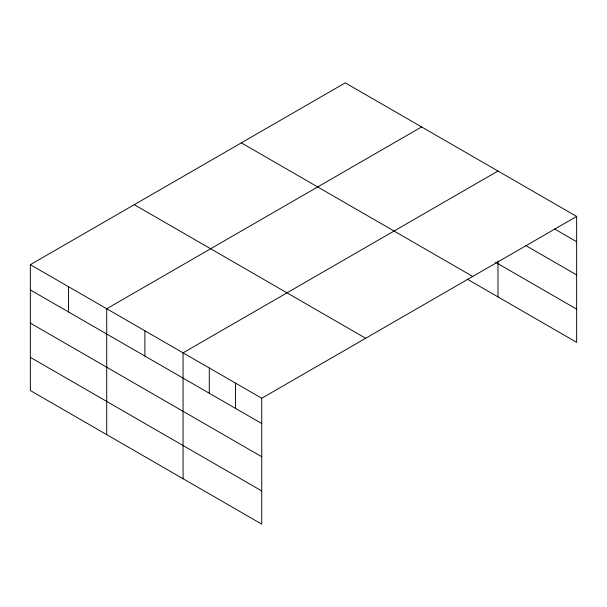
<?xml version="1.0" encoding="UTF-8"?>
<svg xmlns="http://www.w3.org/2000/svg" width="607" height="607" viewBox="0 0 607 607"><rect width="100%" height="100%" fill="white"/><g stroke="black" fill="none" stroke-linecap="round" stroke-linejoin="round"><path stroke-width="0.91" d="M30.35 264.667L261.738 398.26L261.738 524.137L30.35 390.551L30.35 264.667L345.262 82.863L576.65 216.449L576.65 342.333L467.109 279.083M421.615 126.946L106.711 308.758L106.711 434.635M497.975 171.03L183.071 352.842L183.071 478.718M261.738 398.26L576.65 216.449M554.525 228.945L576.65 241.715M525.844 245.585L576.65 274.918M495.54 262.3L576.65 309.13M241.336 142.857L472.732 276.451M134.268 204.673L365.664 338.266M30.35 289.934L261.738 423.527M30.35 323.136L261.738 456.73M30.35 357.348L261.738 490.942M497.975 260.934L497.975 296.906M235.516 383.123L235.516 408.39M209.294 367.979L209.294 393.245M144.891 330.8L144.891 356.066M68.53 286.716L68.53 311.975"/></g></svg>
